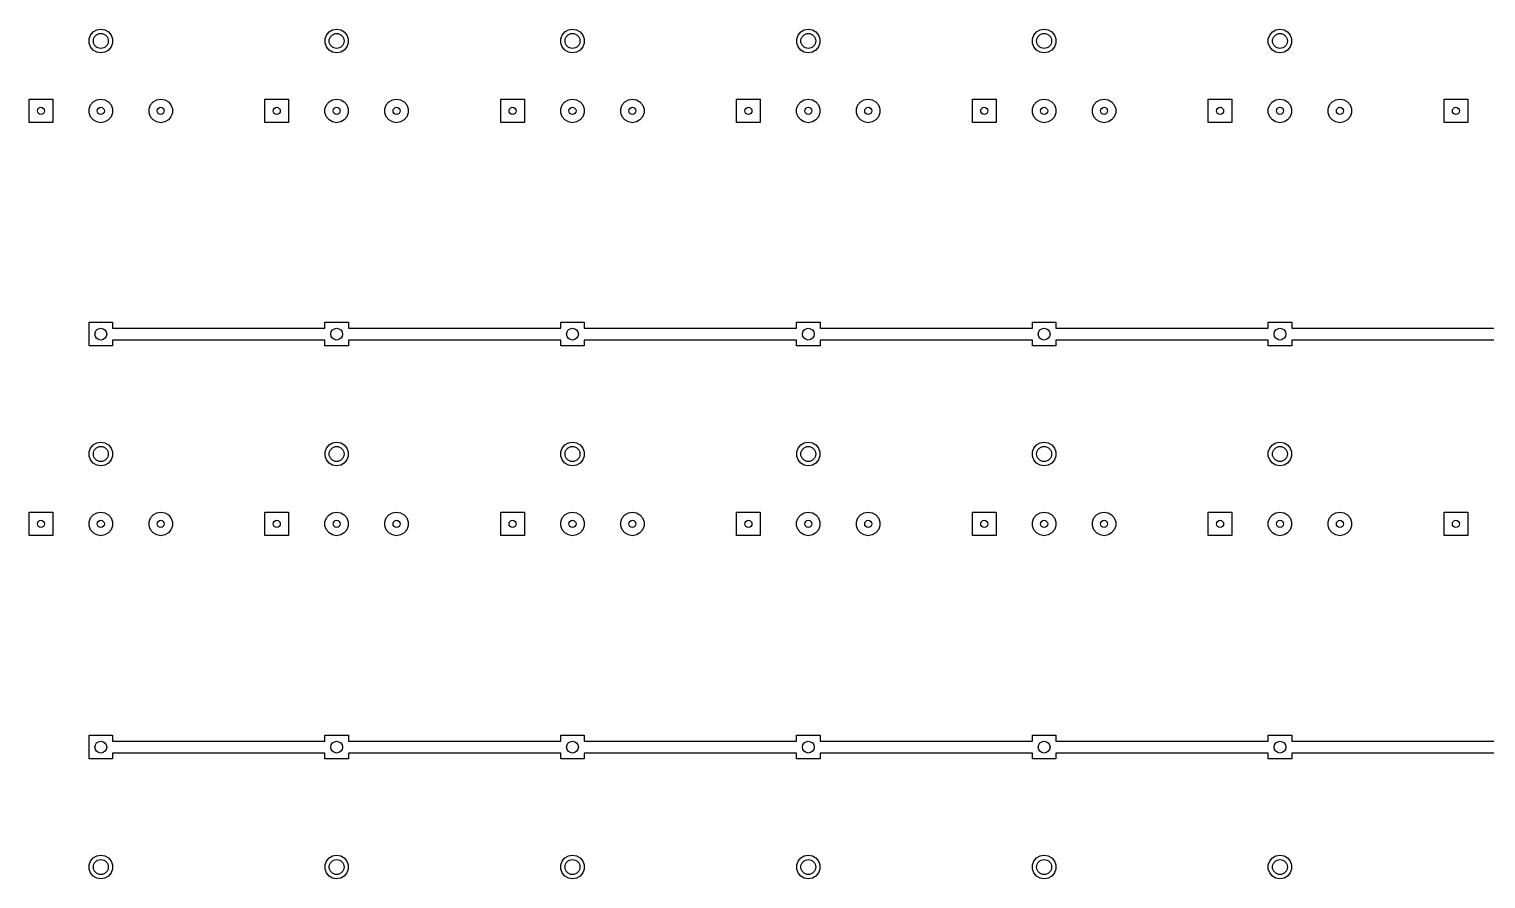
# Model space of a CAD drawing. Extents: x 183 to 424, y -367 to -69.
# Drawn here: x 183.4 to 307, y -291.1 to -219.1 of the extents above; entities that cross this region are included whole.
import ezdxf

# ---------------------------------------------------------------- set-up
doc = ezdxf.new("R2010")
doc.units = 0
doc.header["$MEASUREMENT"] = 0
doc.layers.add('BLACK', color=7, linetype='CONTINUOUS')

msp = doc.modelspace()

# ---------------------------------------------------------------- linework, layer by layer
at = {"layer": 'Black'}
for p, q in [((188.512, -219.906), (188.631, -219.578)), ((188.631, -219.578), (188.855, -219.311)), ((188.855, -219.311), (189.157, -219.137)), ((189.157, -219.137), (189.5, -219.077)), ((189.5, -219.077), (189.843, -219.137)), ((189.843, -219.137), (190.145, -219.311)), ((190.145, -219.311), (190.369, -219.578)), ((190.369, -219.578), (190.488, -219.906)), ((208.512, -219.906), (208.631, -219.578)), ((208.631, -219.578), (208.855, -219.311)), ((208.855, -219.311), (209.157, -219.137)), ((209.157, -219.137), (209.5, -219.077)), ((209.5, -219.077), (209.843, -219.137)), ((209.843, -219.137), (210.145, -219.311)), ((210.145, -219.311), (210.369, -219.578)), ((210.369, -219.578), (210.488, -219.906)), ((228.512, -219.906), (228.631, -219.578)), ((228.631, -219.578), (228.855, -219.311)), ((228.855, -219.311), (229.157, -219.137)), ((229.157, -219.137), (229.5, -219.077)), ((229.5, -219.077), (229.843, -219.137)), ((229.843, -219.137), (230.145, -219.311)), ((230.145, -219.311), (230.369, -219.578)), ((230.369, -219.578), (230.488, -219.906)), ((248.512, -219.906), (248.631, -219.578)), ((248.631, -219.578), (248.855, -219.311)), ((248.855, -219.311), (249.157, -219.137)), ((249.157, -219.137), (249.5, -219.077)), ((249.5, -219.077), (249.843, -219.137)), ((249.843, -219.137), (250.145, -219.311)), ((250.145, -219.311), (250.369, -219.578)), ((250.369, -219.578), (250.488, -219.906)), ((268.512, -219.906), (268.631, -219.578)), ((268.631, -219.578), (268.855, -219.311)), ((268.855, -219.311), (269.157, -219.137)), ((269.157, -219.137), (269.5, -219.077)), ((269.5, -219.077), (269.843, -219.137)), ((269.843, -219.137), (270.145, -219.311)), ((270.145, -219.311), (270.369, -219.578)), ((270.369, -219.578), (270.488, -219.906)), ((288.512, -219.906), (288.631, -219.578)), ((288.631, -219.578), (288.855, -219.311)), ((288.855, -219.311), (289.157, -219.137)), ((289.157, -219.137), (289.5, -219.077)), ((289.5, -219.077), (289.843, -219.137)), ((289.843, -219.137), (290.145, -219.311)), ((290.145, -219.311), (290.369, -219.578)), ((290.369, -219.578), (290.488, -219.906)), ((188.512, -220.254), (188.512, -219.906)), ((188.631, -220.582), (188.512, -220.254)), ((188.855, -220.849), (188.631, -220.582)), ((189.157, -221.023), (188.855, -220.849)), ((189.5, -221.083), (189.157, -221.023)), ((189.843, -221.023), (189.5, -221.083)), ((190.145, -220.849), (189.843, -221.023)), ((190.369, -220.582), (190.145, -220.849)), ((190.488, -220.254), (190.369, -220.582)), ((190.488, -219.906), (190.488, -220.254)), ((208.512, -220.254), (208.512, -219.906)), ((208.631, -220.582), (208.512, -220.254)), ((208.855, -220.849), (208.631, -220.582)), ((209.157, -221.023), (208.855, -220.849)), ((209.5, -221.083), (209.157, -221.023)), ((209.843, -221.023), (209.5, -221.083)), ((210.145, -220.849), (209.843, -221.023)), ((210.369, -220.582), (210.145, -220.849)), ((210.488, -220.254), (210.369, -220.582)), ((210.488, -219.906), (210.488, -220.254)), ((228.512, -220.254), (228.512, -219.906)), ((228.631, -220.582), (228.512, -220.254)), ((228.855, -220.849), (228.631, -220.582)), ((229.157, -221.023), (228.855, -220.849)), ((229.5, -221.083), (229.157, -221.023)), ((229.843, -221.023), (229.5, -221.083)), ((230.145, -220.849), (229.843, -221.023)), ((230.369, -220.582), (230.145, -220.849)), ((230.488, -220.254), (230.369, -220.582)), ((230.488, -219.906), (230.488, -220.254)), ((248.512, -220.254), (248.512, -219.906)), ((248.631, -220.582), (248.512, -220.254)), ((248.855, -220.849), (248.631, -220.582)), ((249.157, -221.023), (248.855, -220.849)), ((249.5, -221.083), (249.157, -221.023)), ((249.843, -221.023), (249.5, -221.083)), ((250.145, -220.849), (249.843, -221.023)), ((250.369, -220.582), (250.145, -220.849)), ((250.488, -220.254), (250.369, -220.582)), ((250.488, -219.906), (250.488, -220.254)), ((268.512, -220.254), (268.512, -219.906)), ((268.631, -220.582), (268.512, -220.254)), ((268.855, -220.849), (268.631, -220.582)), ((269.157, -221.023), (268.855, -220.849)), ((269.5, -221.083), (269.157, -221.023)), ((269.843, -221.023), (269.5, -221.083)), ((270.145, -220.849), (269.843, -221.023)), ((270.369, -220.582), (270.145, -220.849)), ((270.488, -220.254), (270.369, -220.582)), ((270.488, -219.906), (270.488, -220.254)), ((288.512, -220.254), (288.512, -219.906)), ((288.631, -220.582), (288.512, -220.254)), ((288.855, -220.849), (288.631, -220.582)), ((289.157, -221.023), (288.855, -220.849)), ((289.5, -221.083), (289.157, -221.023)), ((289.843, -221.023), (289.5, -221.083)), ((290.145, -220.849), (289.843, -221.023)), ((290.369, -220.582), (290.145, -220.849)), ((290.488, -220.254), (290.369, -220.582)), ((290.488, -219.906), (290.488, -220.254)), ((183.42, -227), (183.42, -225)), ((183.42, -225), (185.42, -225)), ((185.42, -225), (185.42, -227)), ((188.511, -225.826), (188.631, -225.498)), ((188.511, -226.174), (188.511, -225.826)), ((188.631, -225.498), (188.855, -225.231)), ((188.855, -225.231), (189.157, -225.057)), ((189.157, -225.057), (189.5, -224.996)), ((189.5, -224.996), (189.843, -225.057)), ((189.843, -225.057), (190.145, -225.231)), ((190.145, -225.231), (190.369, -225.498)), ((190.369, -225.498), (190.489, -225.826)), ((190.489, -225.826), (190.489, -226.174)), ((193.591, -225.826), (193.711, -225.498)), ((193.591, -226.174), (193.591, -225.826)), ((193.711, -225.498), (193.935, -225.231)), ((193.935, -225.231), (194.237, -225.057)), ((194.237, -225.057), (194.58, -224.996)), ((194.58, -224.996), (194.923, -225.057)), ((194.923, -225.057), (195.225, -225.231)), ((195.225, -225.231), (195.449, -225.498)), ((195.449, -225.498), (195.569, -225.826)), ((195.569, -225.826), (195.569, -226.174)), ((203.42, -227), (203.42, -225)), ((203.42, -225), (205.42, -225)), ((205.42, -225), (205.42, -227)), ((208.511, -225.826), (208.631, -225.498)), ((208.511, -226.174), (208.511, -225.826)), ((208.631, -225.498), (208.855, -225.231)), ((208.855, -225.231), (209.157, -225.057)), ((209.157, -225.057), (209.5, -224.996)), ((209.5, -224.996), (209.843, -225.057)), ((209.843, -225.057), (210.145, -225.231)), ((210.145, -225.231), (210.369, -225.498)), ((210.369, -225.498), (210.489, -225.826)), ((210.489, -225.826), (210.489, -226.174)), ((213.591, -225.826), (213.711, -225.498)), ((213.591, -226.174), (213.591, -225.826)), ((213.711, -225.498), (213.935, -225.231)), ((213.935, -225.231), (214.237, -225.057)), ((214.237, -225.057), (214.58, -224.996)), ((214.58, -224.996), (214.923, -225.057)), ((214.923, -225.057), (215.225, -225.231)), ((215.225, -225.231), (215.449, -225.498)), ((215.449, -225.498), (215.569, -225.826)), ((215.569, -225.826), (215.569, -226.174)), ((223.42, -227), (223.42, -225)), ((223.42, -225), (225.42, -225)), ((225.42, -225), (225.42, -227)), ((228.511, -225.826), (228.631, -225.498)), ((228.511, -226.174), (228.511, -225.826)), ((228.631, -225.498), (228.855, -225.231)), ((228.855, -225.231), (229.157, -225.057)), ((229.157, -225.057), (229.5, -224.996)), ((229.5, -224.996), (229.843, -225.057)), ((229.843, -225.057), (230.145, -225.231)), ((230.145, -225.231), (230.369, -225.498)), ((230.369, -225.498), (230.489, -225.826)), ((230.489, -225.826), (230.489, -226.174)), ((233.591, -225.826), (233.711, -225.498)), ((233.591, -226.174), (233.591, -225.826)), ((233.711, -225.498), (233.935, -225.231)), ((233.935, -225.231), (234.237, -225.057)), ((234.237, -225.057), (234.58, -224.996)), ((234.58, -224.996), (234.923, -225.057)), ((234.923, -225.057), (235.225, -225.231)), ((235.225, -225.231), (235.449, -225.498)), ((235.449, -225.498), (235.569, -225.826)), ((235.569, -225.826), (235.569, -226.174)), ((243.42, -227), (243.42, -225)), ((243.42, -225), (245.42, -225)), ((245.42, -225), (245.42, -227)), ((248.511, -225.826), (248.631, -225.498)), ((248.511, -226.174), (248.511, -225.826)), ((248.631, -225.498), (248.855, -225.231)), ((248.855, -225.231), (249.157, -225.057)), ((249.157, -225.057), (249.5, -224.996)), ((249.5, -224.996), (249.843, -225.057)), ((249.843, -225.057), (250.145, -225.231)), ((250.145, -225.231), (250.369, -225.498)), ((250.369, -225.498), (250.489, -225.826)), ((250.489, -225.826), (250.489, -226.174)), ((253.591, -225.826), (253.711, -225.498)), ((253.591, -226.174), (253.591, -225.826)), ((253.711, -225.498), (253.935, -225.231)), ((253.935, -225.231), (254.237, -225.057)), ((254.237, -225.057), (254.58, -224.996)), ((254.58, -224.996), (254.923, -225.057)), ((254.923, -225.057), (255.225, -225.231)), ((255.225, -225.231), (255.449, -225.498)), ((255.449, -225.498), (255.569, -225.826)), ((255.569, -225.826), (255.569, -226.174)), ((263.42, -227), (263.42, -225)), ((263.42, -225), (265.42, -225)), ((265.42, -225), (265.42, -227)), ((268.511, -225.826), (268.631, -225.498)), ((268.511, -226.174), (268.511, -225.826)), ((268.631, -225.498), (268.855, -225.231)), ((268.855, -225.231), (269.157, -225.057)), ((269.157, -225.057), (269.5, -224.996)), ((269.5, -224.996), (269.843, -225.057)), ((269.843, -225.057), (270.145, -225.231)), ((270.145, -225.231), (270.369, -225.498)), ((270.369, -225.498), (270.489, -225.826)), ((270.489, -225.826), (270.489, -226.174)), ((273.591, -225.826), (273.711, -225.498)), ((273.591, -226.174), (273.591, -225.826)), ((273.711, -225.498), (273.935, -225.231)), ((273.935, -225.231), (274.237, -225.057)), ((274.237, -225.057), (274.58, -224.996)), ((274.58, -224.996), (274.923, -225.057)), ((274.923, -225.057), (275.225, -225.231)), ((275.225, -225.231), (275.449, -225.498)), ((275.449, -225.498), (275.569, -225.826)), ((275.569, -225.826), (275.569, -226.174)), ((283.42, -227), (283.42, -225)), ((283.42, -225), (285.42, -225)), ((285.42, -225), (285.42, -227)), ((288.511, -225.826), (288.631, -225.498)), ((288.511, -226.174), (288.511, -225.826)), ((288.631, -225.498), (288.855, -225.231)), ((288.855, -225.231), (289.157, -225.057)), ((289.157, -225.057), (289.5, -224.996)), ((289.5, -224.996), (289.843, -225.057)), ((289.843, -225.057), (290.145, -225.231)), ((290.145, -225.231), (290.369, -225.498)), ((290.369, -225.498), (290.489, -225.826)), ((290.489, -225.826), (290.489, -226.174)), ((293.591, -225.826), (293.711, -225.498)), ((293.591, -226.174), (293.591, -225.826)), ((293.711, -225.498), (293.935, -225.231)), ((293.935, -225.231), (294.237, -225.057)), ((294.237, -225.057), (294.58, -224.996)), ((294.58, -224.996), (294.923, -225.057)), ((294.923, -225.057), (295.225, -225.231)), ((295.225, -225.231), (295.449, -225.498)), ((295.449, -225.498), (295.569, -225.826)), ((295.569, -225.826), (295.569, -226.174)), ((303.42, -227), (303.42, -225)), ((303.42, -225), (305.42, -225)), ((305.42, -225), (305.42, -227)), ((185.42, -227), (183.42, -227)), ((188.631, -226.502), (188.511, -226.174)), ((188.855, -226.769), (188.631, -226.502)), ((189.157, -226.943), (188.855, -226.769)), ((189.5, -227.004), (189.157, -226.943)), ((189.843, -226.943), (189.5, -227.004)), ((190.145, -226.769), (189.843, -226.943)), ((190.369, -226.502), (190.145, -226.769)), ((190.489, -226.174), (190.369, -226.502)), ((193.711, -226.502), (193.591, -226.174)), ((193.935, -226.769), (193.711, -226.502)), ((194.237, -226.943), (193.935, -226.769)), ((194.58, -227.004), (194.237, -226.943)), ((194.923, -226.943), (194.58, -227.004)), ((195.225, -226.769), (194.923, -226.943)), ((195.449, -226.502), (195.225, -226.769)), ((195.569, -226.174), (195.449, -226.502)), ((205.42, -227), (203.42, -227)), ((208.631, -226.502), (208.511, -226.174)), ((208.855, -226.769), (208.631, -226.502)), ((209.157, -226.943), (208.855, -226.769)), ((209.5, -227.004), (209.157, -226.943)), ((209.843, -226.943), (209.5, -227.004)), ((210.145, -226.769), (209.843, -226.943)), ((210.369, -226.502), (210.145, -226.769)), ((210.489, -226.174), (210.369, -226.502)), ((213.711, -226.502), (213.591, -226.174)), ((213.935, -226.769), (213.711, -226.502)), ((214.237, -226.943), (213.935, -226.769)), ((214.58, -227.004), (214.237, -226.943)), ((214.923, -226.943), (214.58, -227.004)), ((215.225, -226.769), (214.923, -226.943)), ((215.449, -226.502), (215.225, -226.769)), ((215.569, -226.174), (215.449, -226.502)), ((225.42, -227), (223.42, -227)), ((228.631, -226.502), (228.511, -226.174)), ((228.855, -226.769), (228.631, -226.502)), ((229.157, -226.943), (228.855, -226.769)), ((229.5, -227.004), (229.157, -226.943)), ((229.843, -226.943), (229.5, -227.004)), ((230.145, -226.769), (229.843, -226.943)), ((230.369, -226.502), (230.145, -226.769)), ((230.489, -226.174), (230.369, -226.502)), ((233.711, -226.502), (233.591, -226.174)), ((233.935, -226.769), (233.711, -226.502)), ((234.237, -226.943), (233.935, -226.769)), ((234.58, -227.004), (234.237, -226.943)), ((234.923, -226.943), (234.58, -227.004)), ((235.225, -226.769), (234.923, -226.943)), ((235.449, -226.502), (235.225, -226.769)), ((235.569, -226.174), (235.449, -226.502)), ((245.42, -227), (243.42, -227)), ((248.631, -226.502), (248.511, -226.174)), ((248.855, -226.769), (248.631, -226.502)), ((249.157, -226.943), (248.855, -226.769)), ((249.5, -227.004), (249.157, -226.943)), ((249.843, -226.943), (249.5, -227.004)), ((250.145, -226.769), (249.843, -226.943)), ((250.369, -226.502), (250.145, -226.769)), ((250.489, -226.174), (250.369, -226.502)), ((253.711, -226.502), (253.591, -226.174)), ((253.935, -226.769), (253.711, -226.502)), ((254.237, -226.943), (253.935, -226.769)), ((254.58, -227.004), (254.237, -226.943)), ((254.923, -226.943), (254.58, -227.004)), ((255.225, -226.769), (254.923, -226.943)), ((255.449, -226.502), (255.225, -226.769)), ((255.569, -226.174), (255.449, -226.502)), ((265.42, -227), (263.42, -227)), ((268.631, -226.502), (268.511, -226.174)), ((268.855, -226.769), (268.631, -226.502)), ((269.157, -226.943), (268.855, -226.769)), ((269.5, -227.004), (269.157, -226.943)), ((269.843, -226.943), (269.5, -227.004)), ((270.145, -226.769), (269.843, -226.943)), ((270.369, -226.502), (270.145, -226.769)), ((270.489, -226.174), (270.369, -226.502)), ((273.711, -226.502), (273.591, -226.174)), ((273.935, -226.769), (273.711, -226.502)), ((274.237, -226.943), (273.935, -226.769)), ((274.58, -227.004), (274.237, -226.943)), ((274.923, -226.943), (274.58, -227.004)), ((275.225, -226.769), (274.923, -226.943)), ((275.449, -226.502), (275.225, -226.769)), ((275.569, -226.174), (275.449, -226.502)), ((285.42, -227), (283.42, -227)), ((288.631, -226.502), (288.511, -226.174)), ((288.855, -226.769), (288.631, -226.502)), ((289.157, -226.943), (288.855, -226.769)), ((289.5, -227.004), (289.157, -226.943)), ((289.843, -226.943), (289.5, -227.004)), ((290.145, -226.769), (289.843, -226.943)), ((290.369, -226.502), (290.145, -226.769)), ((290.489, -226.174), (290.369, -226.502)), ((293.711, -226.502), (293.591, -226.174)), ((293.935, -226.769), (293.711, -226.502)), ((294.237, -226.943), (293.935, -226.769)), ((294.58, -227.004), (294.237, -226.943)), ((294.923, -226.943), (294.58, -227.004)), ((295.225, -226.769), (294.923, -226.943)), ((295.449, -226.502), (295.225, -226.769)), ((295.569, -226.174), (295.449, -226.502)), ((305.42, -227), (303.42, -227)), ((188.501, -245.919), (188.501, -243.921)), ((188.501, -243.921), (190.499, -243.921)), ((190.499, -243.921), (190.499, -244.412)), ((190.499, -244.412), (208.501, -244.412)), ((208.501, -244.412), (208.501, -243.921)), ((208.501, -243.921), (210.499, -243.921)), ((210.499, -243.921), (210.499, -244.412)), ((210.499, -244.412), (228.501, -244.412)), ((228.501, -244.412), (228.501, -243.921)), ((228.501, -243.921), (230.499, -243.921)), ((230.499, -243.921), (230.499, -244.412)), ((230.499, -244.412), (248.501, -244.412)), ((248.501, -244.412), (248.501, -243.921)), ((248.501, -243.921), (250.499, -243.921)), ((250.499, -243.921), (250.499, -244.412)), ((250.499, -244.412), (268.501, -244.412)), ((268.501, -244.412), (268.501, -243.921)), ((268.501, -243.921), (270.499, -243.921)), ((270.499, -243.921), (270.499, -244.412)), ((270.499, -244.412), (288.501, -244.412)), ((288.501, -244.412), (288.501, -243.921)), ((288.501, -243.921), (290.499, -243.921)), ((290.499, -243.921), (290.499, -244.412)), ((290.499, -244.412), (308.501, -244.412)), ((208.501, -245.428), (190.499, -245.428)), ((190.499, -245.428), (190.499, -245.919)), ((208.501, -245.919), (208.501, -245.428)), ((228.501, -245.428), (210.499, -245.428)), ((210.499, -245.428), (210.499, -245.919)), ((228.501, -245.919), (228.501, -245.428)), ((248.501, -245.428), (230.499, -245.428)), ((230.499, -245.428), (230.499, -245.919)), ((248.501, -245.919), (248.501, -245.428)), ((268.501, -245.428), (250.499, -245.428)), ((250.499, -245.428), (250.499, -245.919)), ((268.501, -245.919), (268.501, -245.428)), ((288.501, -245.428), (270.499, -245.428)), ((270.499, -245.428), (270.499, -245.919)), ((288.501, -245.919), (288.501, -245.428)), ((308.501, -245.428), (290.499, -245.428)), ((290.499, -245.428), (290.499, -245.919)), ((190.499, -245.919), (188.501, -245.919)), ((210.499, -245.919), (208.501, -245.919)), ((230.499, -245.919), (228.501, -245.919)), ((250.499, -245.919), (248.501, -245.919)), ((270.499, -245.919), (268.501, -245.919)), ((290.499, -245.919), (288.501, -245.919)), ((188.631, -254.578), (188.855, -254.311)), ((188.855, -254.311), (189.157, -254.137)), ((189.157, -254.137), (189.5, -254.077)), ((189.5, -254.077), (189.843, -254.137)), ((189.843, -254.137), (190.145, -254.311)), ((190.145, -254.311), (190.369, -254.578)), ((208.631, -254.578), (208.855, -254.311)), ((208.855, -254.311), (209.157, -254.137)), ((209.157, -254.137), (209.5, -254.077)), ((209.5, -254.077), (209.843, -254.137)), ((209.843, -254.137), (210.145, -254.311)), ((210.145, -254.311), (210.369, -254.578)), ((228.631, -254.578), (228.855, -254.311)), ((228.855, -254.311), (229.157, -254.137)), ((229.157, -254.137), (229.5, -254.077)), ((229.5, -254.077), (229.843, -254.137)), ((229.843, -254.137), (230.145, -254.311)), ((230.145, -254.311), (230.369, -254.578)), ((248.631, -254.578), (248.855, -254.311)), ((248.855, -254.311), (249.157, -254.137)), ((249.157, -254.137), (249.5, -254.077)), ((249.5, -254.077), (249.843, -254.137)), ((249.843, -254.137), (250.145, -254.311)), ((250.145, -254.311), (250.369, -254.578)), ((268.631, -254.578), (268.855, -254.311)), ((268.855, -254.311), (269.157, -254.137)), ((269.157, -254.137), (269.5, -254.077)), ((269.5, -254.077), (269.843, -254.137)), ((269.843, -254.137), (270.145, -254.311)), ((270.145, -254.311), (270.369, -254.578)), ((288.631, -254.578), (288.855, -254.311)), ((288.855, -254.311), (289.157, -254.137)), ((289.157, -254.137), (289.5, -254.077)), ((289.5, -254.077), (289.843, -254.137)), ((289.843, -254.137), (290.145, -254.311)), ((290.145, -254.311), (290.369, -254.578)), ((188.512, -254.906), (188.631, -254.578)), ((188.512, -255.254), (188.512, -254.906)), ((188.631, -255.582), (188.512, -255.254)), ((188.855, -255.849), (188.631, -255.582)), ((190.369, -255.582), (190.145, -255.849)), ((190.369, -254.578), (190.488, -254.906)), ((190.488, -255.254), (190.369, -255.582)), ((190.488, -254.906), (190.488, -255.254)), ((208.512, -254.906), (208.631, -254.578)), ((208.512, -255.254), (208.512, -254.906)), ((208.631, -255.582), (208.512, -255.254)), ((208.855, -255.849), (208.631, -255.582)), ((210.369, -255.582), (210.145, -255.849)), ((210.369, -254.578), (210.488, -254.906)), ((210.488, -255.254), (210.369, -255.582)), ((210.488, -254.906), (210.488, -255.254)), ((228.512, -254.906), (228.631, -254.578)), ((228.512, -255.254), (228.512, -254.906)), ((228.631, -255.582), (228.512, -255.254)), ((228.855, -255.849), (228.631, -255.582)), ((230.369, -255.582), (230.145, -255.849)), ((230.369, -254.578), (230.488, -254.906)), ((230.488, -255.254), (230.369, -255.582)), ((230.488, -254.906), (230.488, -255.254)), ((248.512, -254.906), (248.631, -254.578)), ((248.512, -255.254), (248.512, -254.906)), ((248.631, -255.582), (248.512, -255.254)), ((248.855, -255.849), (248.631, -255.582)), ((250.369, -255.582), (250.145, -255.849)), ((250.369, -254.578), (250.488, -254.906)), ((250.488, -255.254), (250.369, -255.582)), ((250.488, -254.906), (250.488, -255.254)), ((268.512, -254.906), (268.631, -254.578)), ((268.512, -255.254), (268.512, -254.906)), ((268.631, -255.582), (268.512, -255.254)), ((268.855, -255.849), (268.631, -255.582)), ((270.369, -255.582), (270.145, -255.849)), ((270.369, -254.578), (270.488, -254.906)), ((270.488, -255.254), (270.369, -255.582)), ((270.488, -254.906), (270.488, -255.254)), ((288.512, -254.906), (288.631, -254.578)), ((288.512, -255.254), (288.512, -254.906)), ((288.631, -255.582), (288.512, -255.254)), ((288.855, -255.849), (288.631, -255.582)), ((290.369, -255.582), (290.145, -255.849)), ((290.369, -254.578), (290.488, -254.906)), ((290.488, -255.254), (290.369, -255.582)), ((290.488, -254.906), (290.488, -255.254)), ((189.157, -256.023), (188.855, -255.849)), ((189.5, -256.083), (189.157, -256.023)), ((189.843, -256.023), (189.5, -256.083)), ((190.145, -255.849), (189.843, -256.023)), ((209.157, -256.023), (208.855, -255.849)), ((209.5, -256.083), (209.157, -256.023)), ((209.843, -256.023), (209.5, -256.083)), ((210.145, -255.849), (209.843, -256.023)), ((229.157, -256.023), (228.855, -255.849)), ((229.5, -256.083), (229.157, -256.023)), ((229.843, -256.023), (229.5, -256.083)), ((230.145, -255.849), (229.843, -256.023)), ((249.157, -256.023), (248.855, -255.849)), ((249.5, -256.083), (249.157, -256.023)), ((249.843, -256.023), (249.5, -256.083)), ((250.145, -255.849), (249.843, -256.023)), ((269.157, -256.023), (268.855, -255.849)), ((269.5, -256.083), (269.157, -256.023)), ((269.843, -256.023), (269.5, -256.083)), ((270.145, -255.849), (269.843, -256.023)), ((289.157, -256.023), (288.855, -255.849)), ((289.5, -256.083), (289.157, -256.023)), ((289.843, -256.023), (289.5, -256.083)), ((290.145, -255.849), (289.843, -256.023)), ((183.42, -262), (183.42, -260)), ((183.42, -260), (185.42, -260)), ((185.42, -260), (185.42, -262)), ((188.511, -260.826), (188.631, -260.498)), ((188.631, -260.498), (188.855, -260.231)), ((188.855, -260.231), (189.157, -260.057)), ((189.157, -260.057), (189.5, -259.996)), ((189.5, -259.996), (189.843, -260.057)), ((189.843, -260.057), (190.145, -260.231)), ((190.145, -260.231), (190.369, -260.498)), ((190.369, -260.498), (190.489, -260.826)), ((193.591, -260.826), (193.711, -260.498)), ((193.711, -260.498), (193.935, -260.231)), ((193.935, -260.231), (194.237, -260.057)), ((194.237, -260.057), (194.58, -259.996)), ((194.58, -259.996), (194.923, -260.057)), ((194.923, -260.057), (195.225, -260.231)), ((195.225, -260.231), (195.449, -260.498)), ((195.449, -260.498), (195.569, -260.826)), ((203.42, -262), (203.42, -260)), ((203.42, -260), (205.42, -260)), ((205.42, -260), (205.42, -262)), ((208.511, -260.826), (208.631, -260.498)), ((208.631, -260.498), (208.855, -260.231)), ((208.855, -260.231), (209.157, -260.057)), ((209.157, -260.057), (209.5, -259.996)), ((209.5, -259.996), (209.843, -260.057)), ((209.843, -260.057), (210.145, -260.231)), ((210.145, -260.231), (210.369, -260.498)), ((210.369, -260.498), (210.489, -260.826)), ((213.591, -260.826), (213.711, -260.498)), ((213.711, -260.498), (213.935, -260.231)), ((213.935, -260.231), (214.237, -260.057)), ((214.237, -260.057), (214.58, -259.996)), ((214.58, -259.996), (214.923, -260.057)), ((214.923, -260.057), (215.225, -260.231)), ((215.225, -260.231), (215.449, -260.498)), ((215.449, -260.498), (215.569, -260.826)), ((223.42, -262), (223.42, -260)), ((223.42, -260), (225.42, -260)), ((225.42, -260), (225.42, -262)), ((228.511, -260.826), (228.631, -260.498)), ((228.631, -260.498), (228.855, -260.231)), ((228.855, -260.231), (229.157, -260.057)), ((229.157, -260.057), (229.5, -259.996)), ((229.5, -259.996), (229.843, -260.057)), ((229.843, -260.057), (230.145, -260.231)), ((230.145, -260.231), (230.369, -260.498)), ((230.369, -260.498), (230.489, -260.826)), ((233.591, -260.826), (233.711, -260.498)), ((233.711, -260.498), (233.935, -260.231)), ((233.935, -260.231), (234.237, -260.057)), ((234.237, -260.057), (234.58, -259.996)), ((234.58, -259.996), (234.923, -260.057)), ((234.923, -260.057), (235.225, -260.231)), ((235.225, -260.231), (235.449, -260.498)), ((235.449, -260.498), (235.569, -260.826)), ((243.42, -262), (243.42, -260)), ((243.42, -260), (245.42, -260)), ((245.42, -260), (245.42, -262)), ((248.511, -260.826), (248.631, -260.498)), ((248.631, -260.498), (248.855, -260.231)), ((248.855, -260.231), (249.157, -260.057)), ((249.157, -260.057), (249.5, -259.996)), ((249.5, -259.996), (249.843, -260.057)), ((249.843, -260.057), (250.145, -260.231)), ((250.145, -260.231), (250.369, -260.498)), ((250.369, -260.498), (250.489, -260.826)), ((253.591, -260.826), (253.711, -260.498)), ((253.711, -260.498), (253.935, -260.231)), ((253.935, -260.231), (254.237, -260.057)), ((254.237, -260.057), (254.58, -259.996)), ((254.58, -259.996), (254.923, -260.057)), ((254.923, -260.057), (255.225, -260.231)), ((255.225, -260.231), (255.449, -260.498)), ((255.449, -260.498), (255.569, -260.826)), ((263.42, -262), (263.42, -260)), ((263.42, -260), (265.42, -260)), ((265.42, -260), (265.42, -262)), ((268.511, -260.826), (268.631, -260.498)), ((268.631, -260.498), (268.855, -260.231)), ((268.855, -260.231), (269.157, -260.057)), ((269.157, -260.057), (269.5, -259.996)), ((269.5, -259.996), (269.843, -260.057)), ((269.843, -260.057), (270.145, -260.231)), ((270.145, -260.231), (270.369, -260.498)), ((270.369, -260.498), (270.489, -260.826)), ((273.591, -260.826), (273.711, -260.498)), ((273.711, -260.498), (273.935, -260.231)), ((273.935, -260.231), (274.237, -260.057)), ((274.237, -260.057), (274.58, -259.996)), ((274.58, -259.996), (274.923, -260.057)), ((274.923, -260.057), (275.225, -260.231)), ((275.225, -260.231), (275.449, -260.498)), ((275.449, -260.498), (275.569, -260.826)), ((283.42, -262), (283.42, -260)), ((283.42, -260), (285.42, -260)), ((285.42, -260), (285.42, -262)), ((288.511, -260.826), (288.631, -260.498)), ((288.631, -260.498), (288.855, -260.231)), ((288.855, -260.231), (289.157, -260.057)), ((289.157, -260.057), (289.5, -259.996)), ((289.5, -259.996), (289.843, -260.057)), ((289.843, -260.057), (290.145, -260.231)), ((290.145, -260.231), (290.369, -260.498)), ((290.369, -260.498), (290.489, -260.826)), ((293.591, -260.826), (293.711, -260.498)), ((293.711, -260.498), (293.935, -260.231)), ((293.935, -260.231), (294.237, -260.057)), ((294.237, -260.057), (294.58, -259.996)), ((294.58, -259.996), (294.923, -260.057)), ((294.923, -260.057), (295.225, -260.231)), ((295.225, -260.231), (295.449, -260.498)), ((295.449, -260.498), (295.569, -260.826)), ((303.42, -262), (303.42, -260)), ((303.42, -260), (305.42, -260)), ((305.42, -260), (305.42, -262)), ((188.511, -261.174), (188.511, -260.826)), ((188.631, -261.502), (188.511, -261.174)), ((188.855, -261.769), (188.631, -261.502)), ((189.157, -261.943), (188.855, -261.769)), ((190.145, -261.769), (189.843, -261.943)), ((190.369, -261.502), (190.145, -261.769)), ((190.489, -261.174), (190.369, -261.502)), ((190.489, -260.826), (190.489, -261.174)), ((193.591, -261.174), (193.591, -260.826)), ((193.711, -261.502), (193.591, -261.174)), ((193.935, -261.769), (193.711, -261.502)), ((194.237, -261.943), (193.935, -261.769)), ((195.225, -261.769), (194.923, -261.943)), ((195.449, -261.502), (195.225, -261.769)), ((195.569, -261.174), (195.449, -261.502)), ((195.569, -260.826), (195.569, -261.174)), ((208.511, -261.174), (208.511, -260.826)), ((208.631, -261.502), (208.511, -261.174)), ((208.855, -261.769), (208.631, -261.502)), ((209.157, -261.943), (208.855, -261.769)), ((210.145, -261.769), (209.843, -261.943)), ((210.369, -261.502), (210.145, -261.769)), ((210.489, -261.174), (210.369, -261.502)), ((210.489, -260.826), (210.489, -261.174)), ((213.591, -261.174), (213.591, -260.826)), ((213.711, -261.502), (213.591, -261.174)), ((213.935, -261.769), (213.711, -261.502)), ((214.237, -261.943), (213.935, -261.769)), ((215.225, -261.769), (214.923, -261.943)), ((215.449, -261.502), (215.225, -261.769)), ((215.569, -261.174), (215.449, -261.502)), ((215.569, -260.826), (215.569, -261.174)), ((228.511, -261.174), (228.511, -260.826)), ((228.631, -261.502), (228.511, -261.174)), ((228.855, -261.769), (228.631, -261.502)), ((229.157, -261.943), (228.855, -261.769)), ((230.145, -261.769), (229.843, -261.943)), ((230.369, -261.502), (230.145, -261.769)), ((230.489, -261.174), (230.369, -261.502)), ((230.489, -260.826), (230.489, -261.174)), ((233.591, -261.174), (233.591, -260.826)), ((233.711, -261.502), (233.591, -261.174)), ((233.935, -261.769), (233.711, -261.502)), ((234.237, -261.943), (233.935, -261.769)), ((235.225, -261.769), (234.923, -261.943)), ((235.449, -261.502), (235.225, -261.769)), ((235.569, -261.174), (235.449, -261.502)), ((235.569, -260.826), (235.569, -261.174)), ((248.511, -261.174), (248.511, -260.826)), ((248.631, -261.502), (248.511, -261.174)), ((248.855, -261.769), (248.631, -261.502)), ((249.157, -261.943), (248.855, -261.769)), ((250.145, -261.769), (249.843, -261.943)), ((250.369, -261.502), (250.145, -261.769)), ((250.489, -261.174), (250.369, -261.502)), ((250.489, -260.826), (250.489, -261.174)), ((253.591, -261.174), (253.591, -260.826)), ((253.711, -261.502), (253.591, -261.174)), ((253.935, -261.769), (253.711, -261.502)), ((254.237, -261.943), (253.935, -261.769)), ((255.225, -261.769), (254.923, -261.943)), ((255.449, -261.502), (255.225, -261.769)), ((255.569, -261.174), (255.449, -261.502)), ((255.569, -260.826), (255.569, -261.174)), ((268.511, -261.174), (268.511, -260.826)), ((268.631, -261.502), (268.511, -261.174)), ((268.855, -261.769), (268.631, -261.502)), ((269.157, -261.943), (268.855, -261.769)), ((270.145, -261.769), (269.843, -261.943)), ((270.369, -261.502), (270.145, -261.769)), ((270.489, -261.174), (270.369, -261.502)), ((270.489, -260.826), (270.489, -261.174)), ((273.591, -261.174), (273.591, -260.826)), ((273.711, -261.502), (273.591, -261.174)), ((273.935, -261.769), (273.711, -261.502)), ((274.237, -261.943), (273.935, -261.769)), ((275.225, -261.769), (274.923, -261.943)), ((275.449, -261.502), (275.225, -261.769)), ((275.569, -261.174), (275.449, -261.502)), ((275.569, -260.826), (275.569, -261.174)), ((288.511, -261.174), (288.511, -260.826)), ((288.631, -261.502), (288.511, -261.174)), ((288.855, -261.769), (288.631, -261.502)), ((289.157, -261.943), (288.855, -261.769)), ((290.145, -261.769), (289.843, -261.943)), ((290.369, -261.502), (290.145, -261.769)), ((290.489, -261.174), (290.369, -261.502)), ((290.489, -260.826), (290.489, -261.174)), ((293.591, -261.174), (293.591, -260.826)), ((293.711, -261.502), (293.591, -261.174)), ((293.935, -261.769), (293.711, -261.502)), ((294.237, -261.943), (293.935, -261.769)), ((295.225, -261.769), (294.923, -261.943)), ((295.449, -261.502), (295.225, -261.769)), ((295.569, -261.174), (295.449, -261.502)), ((295.569, -260.826), (295.569, -261.174)), ((185.42, -262), (183.42, -262)), ((189.5, -262.004), (189.157, -261.943)), ((189.843, -261.943), (189.5, -262.004)), ((194.58, -262.004), (194.237, -261.943)), ((194.923, -261.943), (194.58, -262.004)), ((205.42, -262), (203.42, -262)), ((209.5, -262.004), (209.157, -261.943)), ((209.843, -261.943), (209.5, -262.004)), ((214.58, -262.004), (214.237, -261.943)), ((214.923, -261.943), (214.58, -262.004)), ((225.42, -262), (223.42, -262)), ((229.5, -262.004), (229.157, -261.943)), ((229.843, -261.943), (229.5, -262.004)), ((234.58, -262.004), (234.237, -261.943)), ((234.923, -261.943), (234.58, -262.004)), ((245.42, -262), (243.42, -262)), ((249.5, -262.004), (249.157, -261.943)), ((249.843, -261.943), (249.5, -262.004)), ((254.58, -262.004), (254.237, -261.943)), ((254.923, -261.943), (254.58, -262.004)), ((265.42, -262), (263.42, -262)), ((269.5, -262.004), (269.157, -261.943)), ((269.843, -261.943), (269.5, -262.004)), ((274.58, -262.004), (274.237, -261.943)), ((274.923, -261.943), (274.58, -262.004)), ((285.42, -262), (283.42, -262)), ((289.5, -262.004), (289.157, -261.943)), ((289.843, -261.943), (289.5, -262.004)), ((294.58, -262.004), (294.237, -261.943)), ((294.923, -261.943), (294.58, -262.004)), ((305.42, -262), (303.42, -262)), ((188.501, -280.919), (188.501, -278.921)), ((188.501, -278.921), (190.499, -278.921)), ((190.499, -278.921), (190.499, -279.412)), ((208.501, -279.412), (208.501, -278.921)), ((208.501, -278.921), (210.499, -278.921)), ((210.499, -278.921), (210.499, -279.412)), ((228.501, -279.412), (228.501, -278.921)), ((228.501, -278.921), (230.499, -278.921)), ((230.499, -278.921), (230.499, -279.412)), ((248.501, -279.412), (248.501, -278.921)), ((248.501, -278.921), (250.499, -278.921)), ((250.499, -278.921), (250.499, -279.412)), ((268.501, -279.412), (268.501, -278.921)), ((268.501, -278.921), (270.499, -278.921)), ((270.499, -278.921), (270.499, -279.412)), ((288.501, -279.412), (288.501, -278.921)), ((288.501, -278.921), (290.499, -278.921)), ((290.499, -278.921), (290.499, -279.412)), ((190.499, -279.412), (208.501, -279.412)), ((208.501, -280.428), (190.499, -280.428)), ((190.499, -280.428), (190.499, -280.919)), ((208.501, -280.919), (208.501, -280.428)), ((210.499, -279.412), (228.501, -279.412)), ((228.501, -280.428), (210.499, -280.428)), ((210.499, -280.428), (210.499, -280.919)), ((228.501, -280.919), (228.501, -280.428)), ((230.499, -279.412), (248.501, -279.412)), ((248.501, -280.428), (230.499, -280.428)), ((230.499, -280.428), (230.499, -280.919)), ((248.501, -280.919), (248.501, -280.428)), ((250.499, -279.412), (268.501, -279.412)), ((268.501, -280.428), (250.499, -280.428)), ((250.499, -280.428), (250.499, -280.919)), ((268.501, -280.919), (268.501, -280.428)), ((270.499, -279.412), (288.501, -279.412)), ((288.501, -280.428), (270.499, -280.428)), ((270.499, -280.428), (270.499, -280.919)), ((288.501, -280.919), (288.501, -280.428)), ((290.499, -279.412), (308.501, -279.412)), ((308.501, -280.428), (290.499, -280.428)), ((290.499, -280.428), (290.499, -280.919)), ((190.499, -280.919), (188.501, -280.919)), ((210.499, -280.919), (208.501, -280.919)), ((230.499, -280.919), (228.501, -280.919)), ((250.499, -280.919), (248.501, -280.919)), ((270.499, -280.919), (268.501, -280.919)), ((290.499, -280.919), (288.501, -280.919)), ((189.157, -289.137), (189.5, -289.077)), ((189.5, -289.077), (189.843, -289.137)), ((209.157, -289.137), (209.5, -289.077)), ((209.5, -289.077), (209.843, -289.137)), ((229.157, -289.137), (229.5, -289.077)), ((229.5, -289.077), (229.843, -289.137)), ((249.157, -289.137), (249.5, -289.077)), ((249.5, -289.077), (249.843, -289.137)), ((269.157, -289.137), (269.5, -289.077)), ((269.5, -289.077), (269.843, -289.137)), ((289.157, -289.137), (289.5, -289.077)), ((289.5, -289.077), (289.843, -289.137)), ((188.512, -289.906), (188.631, -289.578)), ((188.512, -290.254), (188.512, -289.906)), ((188.631, -290.582), (188.512, -290.254)), ((188.631, -289.578), (188.855, -289.311)), ((188.855, -289.311), (189.157, -289.137)), ((189.843, -289.137), (190.145, -289.311)), ((190.145, -289.311), (190.369, -289.578)), ((190.369, -289.578), (190.488, -289.906)), ((190.488, -290.254), (190.369, -290.582)), ((190.488, -289.906), (190.488, -290.254)), ((208.512, -289.906), (208.631, -289.578)), ((208.512, -290.254), (208.512, -289.906)), ((208.631, -290.582), (208.512, -290.254)), ((208.631, -289.578), (208.855, -289.311)), ((208.855, -289.311), (209.157, -289.137)), ((209.843, -289.137), (210.145, -289.311)), ((210.145, -289.311), (210.369, -289.578)), ((210.369, -289.578), (210.488, -289.906)), ((210.488, -290.254), (210.369, -290.582)), ((210.488, -289.906), (210.488, -290.254)), ((228.512, -289.906), (228.631, -289.578)), ((228.512, -290.254), (228.512, -289.906)), ((228.631, -290.582), (228.512, -290.254)), ((228.631, -289.578), (228.855, -289.311)), ((228.855, -289.311), (229.157, -289.137)), ((229.843, -289.137), (230.145, -289.311)), ((230.145, -289.311), (230.369, -289.578)), ((230.369, -289.578), (230.488, -289.906)), ((230.488, -290.254), (230.369, -290.582)), ((230.488, -289.906), (230.488, -290.254)), ((248.512, -289.906), (248.631, -289.578)), ((248.512, -290.254), (248.512, -289.906)), ((248.631, -290.582), (248.512, -290.254)), ((248.631, -289.578), (248.855, -289.311)), ((248.855, -289.311), (249.157, -289.137)), ((249.843, -289.137), (250.145, -289.311)), ((250.145, -289.311), (250.369, -289.578)), ((250.369, -289.578), (250.488, -289.906)), ((250.488, -290.254), (250.369, -290.582)), ((250.488, -289.906), (250.488, -290.254)), ((268.512, -289.906), (268.631, -289.578)), ((268.512, -290.254), (268.512, -289.906)), ((268.631, -290.582), (268.512, -290.254)), ((268.631, -289.578), (268.855, -289.311)), ((268.855, -289.311), (269.157, -289.137)), ((269.843, -289.137), (270.145, -289.311)), ((270.145, -289.311), (270.369, -289.578)), ((270.369, -289.578), (270.488, -289.906)), ((270.488, -290.254), (270.369, -290.582)), ((270.488, -289.906), (270.488, -290.254)), ((288.512, -289.906), (288.631, -289.578)), ((288.512, -290.254), (288.512, -289.906)), ((288.631, -290.582), (288.512, -290.254)), ((288.631, -289.578), (288.855, -289.311)), ((288.855, -289.311), (289.157, -289.137)), ((289.843, -289.137), (290.145, -289.311)), ((290.145, -289.311), (290.369, -289.578)), ((290.369, -289.578), (290.488, -289.906)), ((290.488, -290.254), (290.369, -290.582)), ((290.488, -289.906), (290.488, -290.254)), ((188.855, -290.849), (188.631, -290.582)), ((189.157, -291.023), (188.855, -290.849)), ((189.5, -291.083), (189.157, -291.023)), ((189.843, -291.023), (189.5, -291.083)), ((190.145, -290.849), (189.843, -291.023)), ((190.369, -290.582), (190.145, -290.849)), ((208.855, -290.849), (208.631, -290.582)), ((209.157, -291.023), (208.855, -290.849)), ((209.5, -291.083), (209.157, -291.023)), ((209.843, -291.023), (209.5, -291.083)), ((210.145, -290.849), (209.843, -291.023)), ((210.369, -290.582), (210.145, -290.849)), ((228.855, -290.849), (228.631, -290.582)), ((229.157, -291.023), (228.855, -290.849)), ((229.5, -291.083), (229.157, -291.023)), ((229.843, -291.023), (229.5, -291.083)), ((230.145, -290.849), (229.843, -291.023)), ((230.369, -290.582), (230.145, -290.849)), ((248.855, -290.849), (248.631, -290.582)), ((249.157, -291.023), (248.855, -290.849)), ((249.5, -291.083), (249.157, -291.023)), ((249.843, -291.023), (249.5, -291.083)), ((250.145, -290.849), (249.843, -291.023)), ((250.369, -290.582), (250.145, -290.849)), ((268.855, -290.849), (268.631, -290.582)), ((269.157, -291.023), (268.855, -290.849)), ((269.5, -291.083), (269.157, -291.023)), ((269.843, -291.023), (269.5, -291.083)), ((270.145, -290.849), (269.843, -291.023)), ((270.369, -290.582), (270.145, -290.849)), ((288.855, -290.849), (288.631, -290.582)), ((289.157, -291.023), (288.855, -290.849)), ((289.5, -291.083), (289.157, -291.023)), ((289.843, -291.023), (289.5, -291.083)), ((290.145, -290.849), (289.843, -291.023)), ((290.369, -290.582), (290.145, -290.849))]:
    msp.add_line(p, q, dxfattribs=at)
for centre, radius in [((189.5, -220.08), 0.635), ((209.5, -220.08), 0.635), ((229.5, -220.08), 0.635), ((249.5, -220.08), 0.635), ((269.5, -220.08), 0.635), ((289.5, -220.08), 0.635), ((184.42, -226), 0.3), ((189.5, -226), 0.3), ((194.58, -226), 0.3), ((204.42, -226), 0.3), ((209.5, -226), 0.3), ((214.58, -226), 0.3), ((224.42, -226), 0.3), ((229.5, -226), 0.3), ((234.58, -226), 0.3), ((244.42, -226), 0.3), ((249.5, -226), 0.3), ((254.58, -226), 0.3), ((264.42, -226), 0.3), ((269.5, -226), 0.3), ((274.58, -226), 0.3), ((284.42, -226), 0.3), ((289.5, -226), 0.3), ((294.58, -226), 0.3), ((304.42, -226), 0.3), ((189.5, -244.92), 0.5004), ((209.5, -244.92), 0.5004), ((229.5, -244.92), 0.5004), ((249.5, -244.92), 0.5004), ((269.5, -244.92), 0.5004), ((289.5, -244.92), 0.5004), ((189.5, -255.08), 0.635), ((209.5, -255.08), 0.635), ((229.5, -255.08), 0.635), ((249.5, -255.08), 0.635), ((269.5, -255.08), 0.635), ((289.5, -255.08), 0.635), ((184.42, -261), 0.3), ((189.5, -261), 0.3), ((194.58, -261), 0.3), ((204.42, -261), 0.3), ((209.5, -261), 0.3), ((214.58, -261), 0.3), ((224.42, -261), 0.3), ((229.5, -261), 0.3), ((234.58, -261), 0.3), ((244.42, -261), 0.3), ((249.5, -261), 0.3), ((254.58, -261), 0.3), ((264.42, -261), 0.3), ((269.5, -261), 0.3), ((274.58, -261), 0.3), ((284.42, -261), 0.3), ((289.5, -261), 0.3), ((294.58, -261), 0.3), ((304.42, -261), 0.3), ((189.5, -279.92), 0.5004), ((209.5, -279.92), 0.5004), ((229.5, -279.92), 0.5004), ((249.5, -279.92), 0.5004), ((269.5, -279.92), 0.5004), ((289.5, -279.92), 0.5004), ((189.5, -290.08), 0.635), ((209.5, -290.08), 0.635), ((229.5, -290.08), 0.635), ((249.5, -290.08), 0.635), ((269.5, -290.08), 0.635), ((289.5, -290.08), 0.635)]:
    msp.add_circle(centre, radius, dxfattribs=at)

doc.saveas('drawing.dxf')
